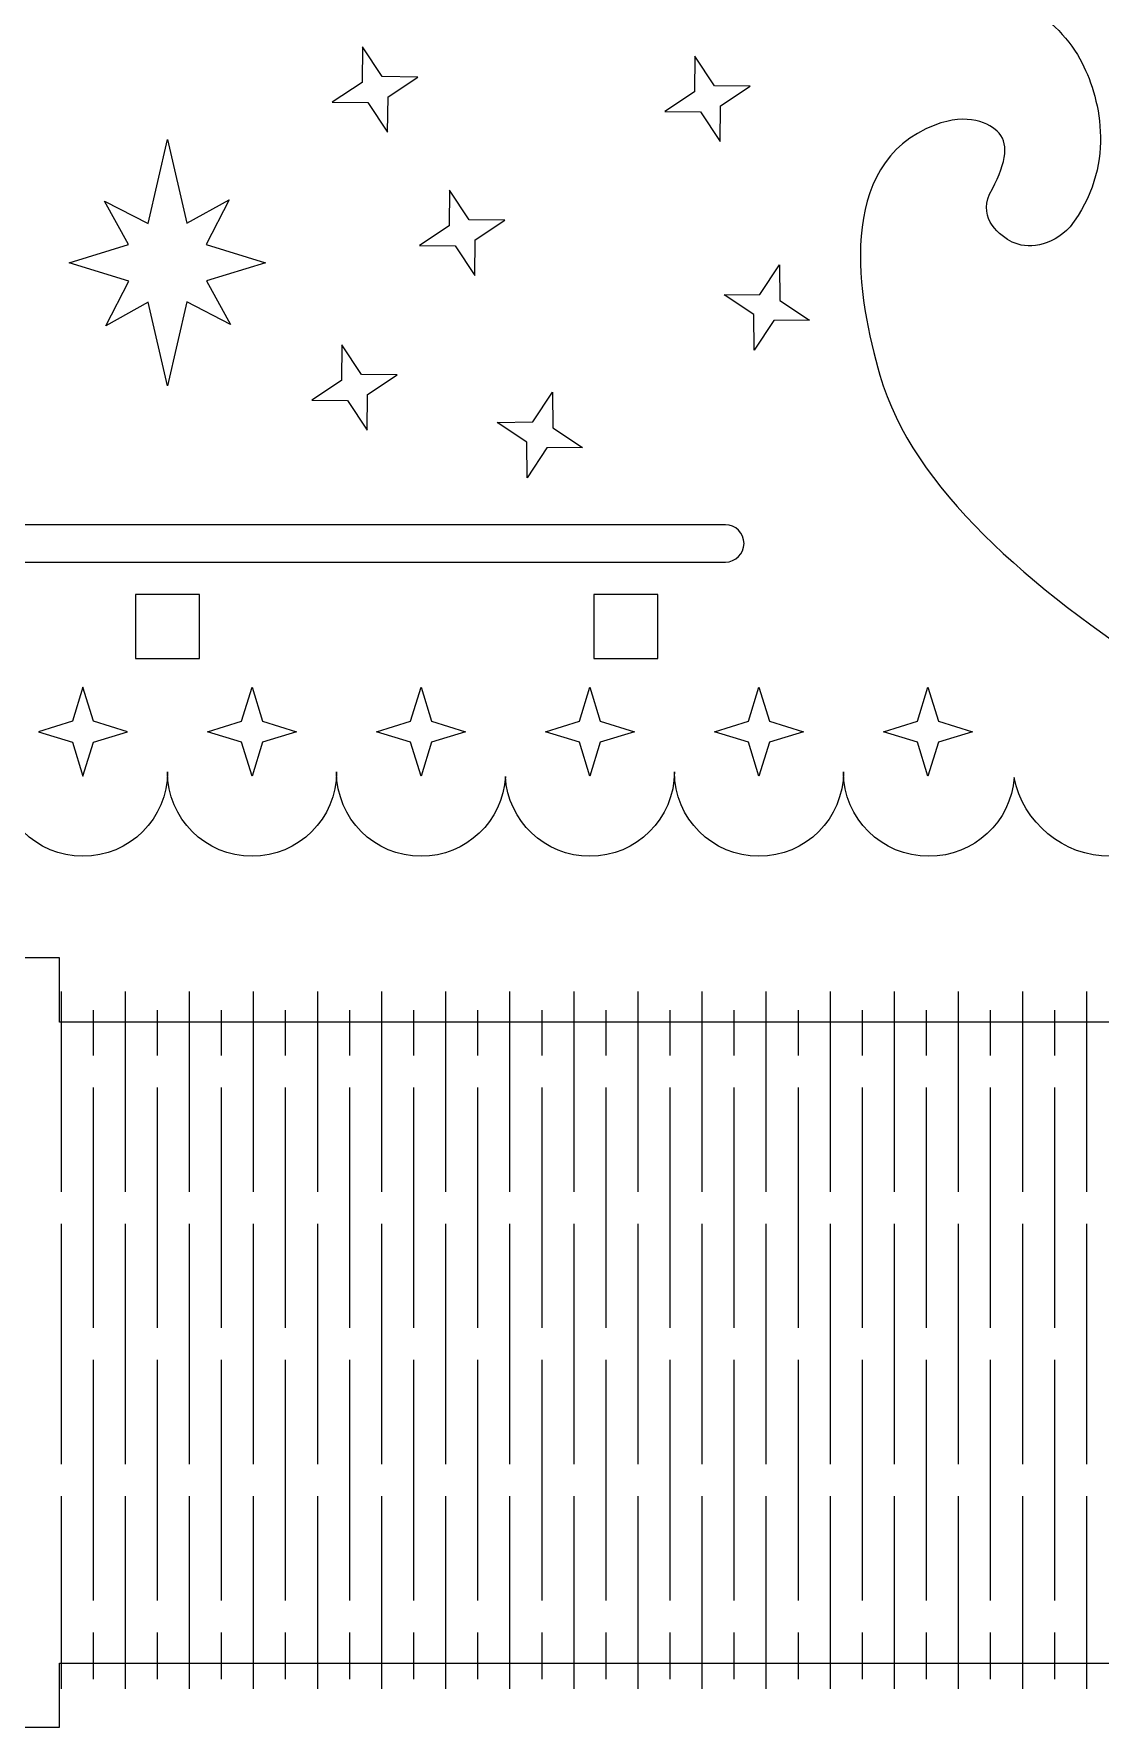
# Model space of a CAD drawing. Header units: centimetres. Extents: x -16.2 to 12.9, y -6.5 to 11.5.
# Drawn here: x -11.31 to -6.32, y -6.25 to 1.67 of the extents above; entities that cross this region are included whole.
import ezdxf

# ---------------------------------------------------------------- set-up
doc = ezdxf.new("R2010")
doc.units = ezdxf.units.CM
doc.header["$MEASUREMENT"] = 0
doc.layers.add('layer 1', color=7, linetype='Continuous')

msp = doc.modelspace()

# ---------------------------------------------------------------- linework, layer by layer
at = {"layer": 'layer 1', "color": 250, "lineweight": 9}
for points, knots in [([(-6.80655, 2.66011), (-6.80655, 2.66011), (-6.58098, 2.46234), (-6.58098, 2.46234), (-6.58098, 2.46234), (-5.81998, 3.33035), (-5.32969, 4.44165), (-5.24197, 5.66437), (-5.24197, 5.66437), (-5.24197, 5.66437), (-5.54121, 5.68584), (-5.54121, 5.68584), (-5.54121, 5.68584), (-5.53232, 5.80968), (-5.52779, 5.93474), (-5.52779, 6.06084), (-5.52779, 6.06084), (-5.52779, 6.18695), (-5.53232, 6.312), (-5.54121, 6.43584), (-5.54121, 6.43584), (-5.54121, 6.43584), (-5.24197, 6.45731), (-5.24197, 6.45731), (-5.24197, 6.45731), (-5.43568, 9.15732), (-7.59231, 11.31396), (-10.29233, 11.50768), (-10.29233, 11.50768), (-10.29233, 11.50768), (-10.3138, 11.20844), (-10.3138, 11.20844), (-10.3138, 11.20844), (-10.43764, 11.21733), (-10.5627, 11.22186), (-10.6888, 11.22186), (-10.6888, 11.22186), (-10.81491, 11.22186), (-10.93996, 11.21733), (-11.0638, 11.20844), (-11.0638, 11.20844), (-11.0638, 11.20844), (-11.08527, 11.50768), (-11.08527, 11.50768), (-11.08527, 11.50768), (-13.78528, 11.31397), (-15.94192, 9.15732), (-16.13563, 6.45731), (-16.13563, 6.45731), (-16.13563, 6.45731), (-15.8364, 6.43584), (-15.8364, 6.43584), (-15.8364, 6.43584), (-15.84528, 6.312), (-15.84981, 6.18695), (-15.84981, 6.06084), (-15.84981, 6.06084), (-15.84981, 5.93474), (-15.84528, 5.80968), (-15.8364, 5.68584), (-15.8364, 5.68584), (-15.8364, 5.68584), (-16.13563, 5.66437), (-16.13563, 5.66437), (-16.13563, 5.66437), (-16.0479, 4.44165), (-15.55762, 3.33036), (-14.79663, 2.46234), (-14.79663, 2.46234), (-14.79663, 2.46234), (-14.57105, 2.66012), (-14.57105, 2.66012), (-14.57105, 2.66012), (-14.40603, 2.47189), (-14.22754, 2.29576), (-14.03709, 2.13324), (-14.03709, 2.13324), (-14.03709, 2.13324), (-14.23182, 1.90503), (-14.23182, 1.90503), (-14.23182, 1.90503), (-14.60591, 1.91338), (-14.85922, 1.75438), (-14.9703, 1.53432), (-14.9703, 1.53432), (-15.06012, 1.35641), (-15.12786, 1.0479), (-14.91429, 0.76809), (-14.91429, 0.76809), (-14.82438, 0.67173), (-14.70969, 0.66368), (-14.64339, 0.69656), (-14.64339, 0.69656), (-14.58801, 0.72401), (-14.48367, 0.8052), (-14.53728, 0.9209), (-14.53728, 0.9209), (-14.61095, 1.05274), (-14.63088, 1.15094), (-14.58191, 1.20596), (-14.58191, 1.20596), (-14.53874, 1.25447), (-14.43405, 1.30317), (-14.2813, 1.24435), (-14.2813, 1.24435), (-13.80747, 1.06392), (-13.92001, 0.42815), (-14.02354, 0.07365), (-14.02354, 0.07365), (-14.17966, -0.46087), (-14.72151, -0.91604), (-15.35669, -1.33537), (-15.35669, -1.33537), (-15.46818, -1.3948), (-15.56322, -1.54526), (-15.56322, -1.71791), (-15.56322, -1.71791), (-15.56322, -1.97217), (-15.3571, -2.17828), (-15.10284, -2.17828), (-15.10284, -2.17828), (-14.88016, -2.17828), (-14.6944, -2.02018), (-14.6517, -1.81011), (-14.6517, -1.81011), (-14.63744, -2.0158), (-14.46432, -2.17828), (-14.25286, -2.17828), (-14.25286, -2.17828), (-14.03207, -2.17828), (-13.85307, -2.00113), (-13.85307, -1.78259), (-13.85307, -1.78259), (-13.85307, -2.00113), (-13.67592, -2.17828), (-13.45738, -2.17828), (-13.45738, -2.17828), (-13.23885, -2.17828), (-13.06169, -2.00113), (-13.06169, -1.78259), (-13.06169, -1.78259), (-13.06169, -2.00113), (-12.88454, -2.17828), (-12.666, -2.17828), (-12.666, -2.17828), (-12.45501, -2.17828), (-12.28257, -2.01313), (-12.27093, -1.80505), (-12.27093, -1.80505), (-12.2593, -2.01313), (-12.08687, -2.17828), (-11.87587, -2.17828), (-11.87587, -2.17828), (-11.65734, -2.17828), (-11.48018, -2.00113), (-11.48018, -1.78259), (-11.48018, -1.78259), (-11.48018, -2.00113), (-11.30302, -2.17828), (-11.08449, -2.17828), (-11.08449, -2.17828), (-10.86596, -2.17828), (-10.6888, -2.00113), (-10.6888, -1.78259), (-10.6888, -1.78259), (-10.6888, -2.00113), (-10.51164, -2.17828), (-10.29311, -2.17828), (-10.29311, -2.17828), (-10.07458, -2.17828), (-9.89742, -2.00113), (-9.89742, -1.78259), (-9.89742, -1.78259), (-9.89742, -2.00113), (-9.72027, -2.17828), (-9.50173, -2.17828), (-9.50173, -2.17828), (-9.29073, -2.17828), (-9.1183, -2.01313), (-9.10667, -1.80505), (-9.10667, -1.80505), (-9.09504, -2.01313), (-8.9226, -2.17828), (-8.7116, -2.17828), (-8.7116, -2.17828), (-8.49306, -2.17828), (-8.31591, -2.00113), (-8.31591, -1.78259), (-8.31591, -1.78259), (-8.31591, -2.00113), (-8.13876, -2.17828), (-7.92022, -2.17828), (-7.92022, -2.17828), (-7.70169, -2.17828), (-7.52453, -2.00113), (-7.52453, -1.78259), (-7.52453, -1.78259), (-7.52453, -2.00113), (-7.34553, -2.17828), (-7.12474, -2.17828), (-7.12474, -2.17828), (-6.91329, -2.17828), (-6.74016, -2.0158), (-6.7259, -1.81011), (-6.7259, -1.81011), (-6.6832, -2.02018), (-6.49744, -2.17828), (-6.27476, -2.17828), (-6.27476, -2.17828), (-6.0205, -2.17828), (-5.81439, -1.97217), (-5.81439, -1.71791), (-5.81439, -1.71791), (-5.81439, -1.54526), (-5.90943, -1.3948), (-6.02091, -1.33537), (-6.02091, -1.33537), (-6.65609, -0.91604), (-7.19794, -0.46087), (-7.35406, 0.07365), (-7.35406, 0.07365), (-7.45759, 0.42815), (-7.57013, 1.06392), (-7.0963, 1.24435), (-7.0963, 1.24435), (-6.94355, 1.30317), (-6.83886, 1.25447), (-6.79569, 1.20596), (-6.79569, 1.20596), (-6.74673, 1.15094), (-6.76665, 1.05274), (-6.84032, 0.9209), (-6.84032, 0.9209), (-6.89393, 0.8052), (-6.7896, 0.72401), (-6.73422, 0.69656), (-6.73422, 0.69656), (-6.66791, 0.66368), (-6.55323, 0.67173), (-6.46331, 0.76809), (-6.46331, 0.76809), (-6.24974, 1.0479), (-6.31749, 1.35641), (-6.4073, 1.53432), (-6.4073, 1.53432), (-6.51838, 1.75438), (-6.77169, 1.91338), (-7.14578, 1.90503), (-7.14578, 1.90503), (-7.14578, 1.90503), (-7.34052, 2.13324), (-7.34052, 2.13324), (-7.34052, 2.13324), (-7.15007, 2.29575), (-6.97158, 2.47189), (-6.80655, 2.66011)], [0, 0, 0, 0, 0.0153846, 0.0153846, 0.0153846, 0.0153846, 0.0307692, 0.0307692, 0.0307692, 0.0307692, 0.0461538, 0.0461538, 0.0461538, 0.0461538, 0.0615385, 0.0615385, 0.0615385, 0.0615385, 0.0769231, 0.0769231, 0.0769231, 0.0769231, 0.0923077, 0.0923077, 0.0923077, 0.0923077, 0.1076923, 0.1076923, 0.1076923, 0.1076923, 0.1230769, 0.1230769, 0.1230769, 0.1230769, 0.1384615, 0.1384615, 0.1384615, 0.1384615, 0.1538462, 0.1538462, 0.1538462, 0.1538462, 0.1692308, 0.1692308, 0.1692308, 0.1692308, 0.1846154, 0.1846154, 0.1846154, 0.1846154, 0.2, 0.2, 0.2, 0.2, 0.2153846, 0.2153846, 0.2153846, 0.2153846, 0.2307692, 0.2307692, 0.2307692, 0.2307692, 0.2461538, 0.2461538, 0.2461538, 0.2461538, 0.2615385, 0.2615385, 0.2615385, 0.2615385, 0.2769231, 0.2769231, 0.2769231, 0.2769231, 0.2923077, 0.2923077, 0.2923077, 0.2923077, 0.3076923, 0.3076923, 0.3076923, 0.3076923, 0.3230769, 0.3230769, 0.3230769, 0.3230769, 0.3384615, 0.3384615, 0.3384615, 0.3384615, 0.3538462, 0.3538462, 0.3538462, 0.3538462, 0.3692308, 0.3692308, 0.3692308, 0.3692308, 0.3846154, 0.3846154, 0.3846154, 0.3846154, 0.4, 0.4, 0.4, 0.4, 0.4153846, 0.4153846, 0.4153846, 0.4153846, 0.4307692, 0.4307692, 0.4307692, 0.4307692, 0.4461538, 0.4461538, 0.4461538, 0.4461538, 0.4615385, 0.4615385, 0.4615385, 0.4615385, 0.4769231, 0.4769231, 0.4769231, 0.4769231, 0.4923077, 0.4923077, 0.4923077, 0.4923077, 0.5076923, 0.5076923, 0.5076923, 0.5076923, 0.5230769, 0.5230769, 0.5230769, 0.5230769, 0.5384615, 0.5384615, 0.5384615, 0.5384615, 0.5538462, 0.5538462, 0.5538462, 0.5538462, 0.5692308, 0.5692308, 0.5692308, 0.5692308, 0.5846154, 0.5846154, 0.5846154, 0.5846154, 0.6, 0.6, 0.6, 0.6, 0.6153846, 0.6153846, 0.6153846, 0.6153846, 0.6307692, 0.6307692, 0.6307692, 0.6307692, 0.6461538, 0.6461538, 0.6461538, 0.6461538, 0.6615385, 0.6615385, 0.6615385, 0.6615385, 0.6769231, 0.6769231, 0.6769231, 0.6769231, 0.6923077, 0.6923077, 0.6923077, 0.6923077, 0.7076923, 0.7076923, 0.7076923, 0.7076923, 0.7230769, 0.7230769, 0.7230769, 0.7230769, 0.7384615, 0.7384615, 0.7384615, 0.7384615, 0.7538462, 0.7538462, 0.7538462, 0.7538462, 0.7692308, 0.7692308, 0.7692308, 0.7692308, 0.7846154, 0.7846154, 0.7846154, 0.7846154, 0.8, 0.8, 0.8, 0.8, 0.8153846, 0.8153846, 0.8153846, 0.8153846, 0.8307692, 0.8307692, 0.8307692, 0.8307692, 0.8461538, 0.8461538, 0.8461538, 0.8461538, 0.8615385, 0.8615385, 0.8615385, 0.8615385, 0.8769231, 0.8769231, 0.8769231, 0.8769231, 0.8923077, 0.8923077, 0.8923077, 0.8923077, 0.9076923, 0.9076923, 0.9076923, 0.9076923, 0.9230769, 0.9230769, 0.9230769, 0.9230769, 0.9384615, 0.9384615, 0.9384615, 0.9384615, 0.9538462, 0.9538462, 0.9538462, 0.9538462, 0.9692308, 0.9692308, 0.9692308, 0.9692308, 1, 1, 1, 1]), ([(-9.77626, 1.61013), (-9.77626, 1.61013), (-9.6842, 1.4711), (-9.6842, 1.4711), (-9.6842, 1.4711), (-9.6842, 1.4711), (-9.51747, 1.46924), (-9.51747, 1.46924), (-9.51747, 1.46924), (-9.51747, 1.46924), (-9.65649, 1.37717), (-9.65649, 1.37717), (-9.65649, 1.37717), (-9.65649, 1.37717), (-9.65836, 1.21044), (-9.65836, 1.21044), (-9.65836, 1.21044), (-9.65836, 1.21044), (-9.75042, 1.34947), (-9.75042, 1.34947), (-9.75042, 1.34947), (-9.75042, 1.34947), (-9.91716, 1.35134), (-9.91716, 1.35134), (-9.91716, 1.35134), (-9.91716, 1.35134), (-9.77813, 1.4434), (-9.77813, 1.4434), (-9.77813, 1.4434), (-9.77813, 1.4434), (-9.77626, 1.61013), (-9.77626, 1.61013)], [0, 0, 0, 0, 0.1111111, 0.1111111, 0.1111111, 0.1111111, 0.2222222, 0.2222222, 0.2222222, 0.2222222, 0.3333333, 0.3333333, 0.3333333, 0.3333333, 0.4444444, 0.4444444, 0.4444444, 0.4444444, 0.5555556, 0.5555556, 0.5555556, 0.5555556, 0.6666667, 0.6666667, 0.6666667, 0.6666667, 0.7777778, 0.7777778, 0.7777778, 0.7777778, 1, 1, 1, 1]), ([(-8.21976, 1.56651), (-8.21976, 1.56651), (-8.1277, 1.42748), (-8.1277, 1.42748), (-8.1277, 1.42748), (-8.1277, 1.42748), (-7.96097, 1.42562), (-7.96097, 1.42562), (-7.96097, 1.42562), (-7.96097, 1.42562), (-8.1, 1.33355), (-8.1, 1.33355), (-8.1, 1.33355), (-8.1, 1.33355), (-8.10186, 1.16682), (-8.10186, 1.16682), (-8.10186, 1.16682), (-8.10186, 1.16682), (-8.19393, 1.30585), (-8.19393, 1.30585), (-8.19393, 1.30585), (-8.19393, 1.30585), (-8.36066, 1.30772), (-8.36066, 1.30772), (-8.36066, 1.30772), (-8.36066, 1.30772), (-8.22163, 1.39978), (-8.22163, 1.39978), (-8.22163, 1.39978), (-8.22163, 1.39978), (-8.21976, 1.56651), (-8.21976, 1.56651)], [0, 0, 0, 0, 0.1111111, 0.1111111, 0.1111111, 0.1111111, 0.2222222, 0.2222222, 0.2222222, 0.2222222, 0.3333333, 0.3333333, 0.3333333, 0.3333333, 0.4444444, 0.4444444, 0.4444444, 0.4444444, 0.5555556, 0.5555556, 0.5555556, 0.5555556, 0.6666667, 0.6666667, 0.6666667, 0.6666667, 0.7777778, 0.7777778, 0.7777778, 0.7777778, 1, 1, 1, 1]), ([(-10.86956, 0.51419), (-10.86956, 0.51419), (-10.9777, 0.30522), (-10.9777, 0.30522), (-10.9777, 0.30522), (-10.9777, 0.30522), (-10.77906, 0.41486), (-10.77906, 0.41486), (-10.77906, 0.41486), (-10.77906, 0.41486), (-10.6888, 0.02323), (-10.6888, 0.02323), (-10.6888, 0.02323), (-10.6888, 0.02323), (-10.59816, 0.4165), (-10.59816, 0.4165), (-10.59816, 0.4165), (-10.59816, 0.4165), (-10.39418, 0.31094), (-10.39418, 0.31094), (-10.39418, 0.31094), (-10.39418, 0.31094), (-10.50651, 0.51466), (-10.50651, 0.51466), (-10.50651, 0.51466), (-10.50651, 0.51466), (-10.22927, 0.59984), (-10.22927, 0.59984), (-10.22927, 0.59984), (-10.22927, 0.59984), (-10.50804, 0.68549), (-10.50804, 0.68549), (-10.50804, 0.68549), (-10.50804, 0.68549), (-10.39989, 0.89446), (-10.39989, 0.89446), (-10.39989, 0.89446), (-10.39989, 0.89446), (-10.59855, 0.78482), (-10.59855, 0.78482), (-10.59855, 0.78482), (-10.59855, 0.78482), (-10.6888, 1.17644), (-10.6888, 1.17644), (-10.6888, 1.17644), (-10.6888, 1.17644), (-10.77944, 0.78318), (-10.77944, 0.78318), (-10.77944, 0.78318), (-10.77944, 0.78318), (-10.98342, 0.88874), (-10.98342, 0.88874), (-10.98342, 0.88874), (-10.98342, 0.88874), (-10.8711, 0.68501), (-10.8711, 0.68501), (-10.8711, 0.68501), (-10.8711, 0.68501), (-11.14833, 0.59984), (-11.14833, 0.59984), (-11.14833, 0.59984), (-11.14833, 0.59984), (-10.86956, 0.51419), (-10.86956, 0.51419)], [0, 0, 0, 0, 0.0588235, 0.0588235, 0.0588235, 0.0588235, 0.1176471, 0.1176471, 0.1176471, 0.1176471, 0.1764706, 0.1764706, 0.1764706, 0.1764706, 0.2352941, 0.2352941, 0.2352941, 0.2352941, 0.2941176, 0.2941176, 0.2941176, 0.2941176, 0.3529412, 0.3529412, 0.3529412, 0.3529412, 0.4117647, 0.4117647, 0.4117647, 0.4117647, 0.4705882, 0.4705882, 0.4705882, 0.4705882, 0.5294118, 0.5294118, 0.5294118, 0.5294118, 0.5882353, 0.5882353, 0.5882353, 0.5882353, 0.6470588, 0.6470588, 0.6470588, 0.6470588, 0.7058824, 0.7058824, 0.7058824, 0.7058824, 0.7647059, 0.7647059, 0.7647059, 0.7647059, 0.8235294, 0.8235294, 0.8235294, 0.8235294, 0.8823529, 0.8823529, 0.8823529, 0.8823529, 1, 1, 1, 1]), ([(-9.36841, 0.93954), (-9.36841, 0.93954), (-9.27635, 0.80051), (-9.27635, 0.80051), (-9.27635, 0.80051), (-9.27635, 0.80051), (-9.10962, 0.79865), (-9.10962, 0.79865), (-9.10962, 0.79865), (-9.10962, 0.79865), (-9.24864, 0.70658), (-9.24864, 0.70658), (-9.24864, 0.70658), (-9.24864, 0.70658), (-9.25051, 0.53985), (-9.25051, 0.53985), (-9.25051, 0.53985), (-9.25051, 0.53985), (-9.34257, 0.67888), (-9.34257, 0.67888), (-9.34257, 0.67888), (-9.34257, 0.67888), (-9.50931, 0.68075), (-9.50931, 0.68075), (-9.50931, 0.68075), (-9.50931, 0.68075), (-9.37028, 0.77281), (-9.37028, 0.77281), (-9.37028, 0.77281), (-9.37028, 0.77281), (-9.36841, 0.93954), (-9.36841, 0.93954)], [0, 0, 0, 0, 0.1111111, 0.1111111, 0.1111111, 0.1111111, 0.2222222, 0.2222222, 0.2222222, 0.2222222, 0.3333333, 0.3333333, 0.3333333, 0.3333333, 0.4444444, 0.4444444, 0.4444444, 0.4444444, 0.5555556, 0.5555556, 0.5555556, 0.5555556, 0.6666667, 0.6666667, 0.6666667, 0.6666667, 0.7777778, 0.7777778, 0.7777778, 0.7777778, 1, 1, 1, 1]), ([(-7.82415, 0.58985), (-7.82415, 0.58985), (-7.91622, 0.45083), (-7.91622, 0.45083), (-7.91622, 0.45083), (-7.91622, 0.45083), (-8.08295, 0.44896), (-8.08295, 0.44896), (-8.08295, 0.44896), (-8.08295, 0.44896), (-7.94392, 0.3569), (-7.94392, 0.3569), (-7.94392, 0.3569), (-7.94392, 0.3569), (-7.94205, 0.19016), (-7.94205, 0.19016), (-7.94205, 0.19016), (-7.94205, 0.19016), (-7.84999, 0.32919), (-7.84999, 0.32919), (-7.84999, 0.32919), (-7.84999, 0.32919), (-7.68326, 0.33106), (-7.68326, 0.33106), (-7.68326, 0.33106), (-7.68326, 0.33106), (-7.82229, 0.42312), (-7.82229, 0.42312), (-7.82229, 0.42312), (-7.82229, 0.42312), (-7.82415, 0.58985), (-7.82415, 0.58985)], [0, 0, 0, 0, 0.1111111, 0.1111111, 0.1111111, 0.1111111, 0.2222222, 0.2222222, 0.2222222, 0.2222222, 0.3333333, 0.3333333, 0.3333333, 0.3333333, 0.4444444, 0.4444444, 0.4444444, 0.4444444, 0.5555556, 0.5555556, 0.5555556, 0.5555556, 0.6666667, 0.6666667, 0.6666667, 0.6666667, 0.7777778, 0.7777778, 0.7777778, 0.7777778, 1, 1, 1, 1]), ([(-9.87228, 0.21621), (-9.87228, 0.21621), (-9.78022, 0.07718), (-9.78022, 0.07718), (-9.78022, 0.07718), (-9.78022, 0.07718), (-9.61349, 0.07532), (-9.61349, 0.07532), (-9.61349, 0.07532), (-9.61349, 0.07532), (-9.75252, -0.01675), (-9.75252, -0.01675), (-9.75252, -0.01675), (-9.75252, -0.01675), (-9.75438, -0.18348), (-9.75438, -0.18348), (-9.75438, -0.18348), (-9.75438, -0.18348), (-9.84645, -0.04445), (-9.84645, -0.04445), (-9.84645, -0.04445), (-9.84645, -0.04445), (-10.01318, -0.04258), (-10.01318, -0.04258), (-10.01318, -0.04258), (-10.01318, -0.04258), (-9.87415, 0.04948), (-9.87415, 0.04948), (-9.87415, 0.04948), (-9.87415, 0.04948), (-9.87228, 0.21621), (-9.87228, 0.21621)], [0, 0, 0, 0, 0.1111111, 0.1111111, 0.1111111, 0.1111111, 0.2222222, 0.2222222, 0.2222222, 0.2222222, 0.3333333, 0.3333333, 0.3333333, 0.3333333, 0.4444444, 0.4444444, 0.4444444, 0.4444444, 0.5555556, 0.5555556, 0.5555556, 0.5555556, 0.6666667, 0.6666667, 0.6666667, 0.6666667, 0.7777778, 0.7777778, 0.7777778, 0.7777778, 1, 1, 1, 1]), ([(-8.88666, -0.00643), (-8.88666, -0.00643), (-8.97872, -0.14546), (-8.97872, -0.14546), (-8.97872, -0.14546), (-8.97872, -0.14546), (-9.14545, -0.14733), (-9.14545, -0.14733), (-9.14545, -0.14733), (-9.14545, -0.14733), (-9.00642, -0.23939), (-9.00642, -0.23939), (-9.00642, -0.23939), (-9.00642, -0.23939), (-9.00456, -0.40612), (-9.00456, -0.40612), (-9.00456, -0.40612), (-9.00456, -0.40612), (-8.91249, -0.2671), (-8.91249, -0.2671), (-8.91249, -0.2671), (-8.91249, -0.2671), (-8.74576, -0.26523), (-8.74576, -0.26523), (-8.74576, -0.26523), (-8.74576, -0.26523), (-8.88479, -0.17317), (-8.88479, -0.17317), (-8.88479, -0.17317), (-8.88479, -0.17317), (-8.88666, -0.00643), (-8.88666, -0.00643)], [0, 0, 0, 0, 0.1111111, 0.1111111, 0.1111111, 0.1111111, 0.2222222, 0.2222222, 0.2222222, 0.2222222, 0.3333333, 0.3333333, 0.3333333, 0.3333333, 0.4444444, 0.4444444, 0.4444444, 0.4444444, 0.5555556, 0.5555556, 0.5555556, 0.5555556, 0.6666667, 0.6666667, 0.6666667, 0.6666667, 0.7777778, 0.7777778, 0.7777778, 0.7777778, 1, 1, 1, 1]), ([(-13.30026, -0.62659), (-13.30026, -0.62659), (-8.07734, -0.62659), (-8.07734, -0.62659), (-8.07734, -0.62659), (-8.02932, -0.62659), (-7.99003, -0.66587), (-7.99003, -0.71389), (-7.99003, -0.71389), (-7.99003, -0.76192), (-8.02932, -0.80121), (-8.07734, -0.80121), (-8.07734, -0.80121), (-8.07734, -0.80121), (-13.30026, -0.80121), (-13.30026, -0.80121), (-13.30026, -0.80121), (-13.34829, -0.80121), (-13.38757, -0.76192), (-13.38757, -0.71389), (-13.38757, -0.71389), (-13.38757, -0.66587), (-13.34829, -0.62659), (-13.30026, -0.62659)], [0, 0, 0, 0, 0.1428571, 0.1428571, 0.1428571, 0.1428571, 0.2857143, 0.2857143, 0.2857143, 0.2857143, 0.4285714, 0.4285714, 0.4285714, 0.4285714, 0.5714286, 0.5714286, 0.5714286, 0.5714286, 0.7142857, 0.7142857, 0.7142857, 0.7142857, 1, 1, 1, 1]), ([(-10.8388, -0.95274), (-10.8388, -0.95274), (-10.5388, -0.95274), (-10.5388, -0.95274), (-10.5388, -0.95274), (-10.5388, -0.95274), (-10.5388, -1.25274), (-10.5388, -1.25274), (-10.5388, -1.25274), (-10.5388, -1.25274), (-10.8388, -1.25274), (-10.8388, -1.25274), (-10.8388, -1.25274), (-10.8388, -1.25274), (-10.8388, -0.95274), (-10.8388, -0.95274)], [0, 0, 0, 0, 0.2, 0.2, 0.2, 0.2, 0.4, 0.4, 0.4, 0.4, 0.6, 0.6, 0.6, 0.6, 1, 1, 1, 1]), ([(-8.69325, -0.95274), (-8.69325, -0.95274), (-8.39325, -0.95274), (-8.39325, -0.95274), (-8.39325, -0.95274), (-8.39325, -0.95274), (-8.39325, -1.25274), (-8.39325, -1.25274), (-8.39325, -1.25274), (-8.39325, -1.25274), (-8.69325, -1.25274), (-8.69325, -1.25274), (-8.69325, -1.25274), (-8.69325, -1.25274), (-8.69325, -0.95274), (-8.69325, -0.95274)], [0, 0, 0, 0, 0.2, 0.2, 0.2, 0.2, 0.4, 0.4, 0.4, 0.4, 0.6, 0.6, 0.6, 0.6, 1, 1, 1, 1]), ([(-11.08449, -1.38691), (-11.08449, -1.38691), (-11.03552, -1.5463), (-11.03552, -1.5463), (-11.03552, -1.5463), (-11.03552, -1.5463), (-10.87613, -1.59526), (-10.87613, -1.59526), (-10.87613, -1.59526), (-10.87613, -1.59526), (-11.03552, -1.64423), (-11.03552, -1.64423), (-11.03552, -1.64423), (-11.03552, -1.64423), (-11.08449, -1.80362), (-11.08449, -1.80362), (-11.08449, -1.80362), (-11.08449, -1.80362), (-11.13345, -1.64423), (-11.13345, -1.64423), (-11.13345, -1.64423), (-11.13345, -1.64423), (-11.29284, -1.59526), (-11.29284, -1.59526), (-11.29284, -1.59526), (-11.29284, -1.59526), (-11.13345, -1.5463), (-11.13345, -1.5463), (-11.13345, -1.5463), (-11.13345, -1.5463), (-11.08449, -1.38691), (-11.08449, -1.38691)], [0, 0, 0, 0, 0.1111111, 0.1111111, 0.1111111, 0.1111111, 0.2222222, 0.2222222, 0.2222222, 0.2222222, 0.3333333, 0.3333333, 0.3333333, 0.3333333, 0.4444444, 0.4444444, 0.4444444, 0.4444444, 0.5555556, 0.5555556, 0.5555556, 0.5555556, 0.6666667, 0.6666667, 0.6666667, 0.6666667, 0.7777778, 0.7777778, 0.7777778, 0.7777778, 1, 1, 1, 1]), ([(-10.29312, -1.38691), (-10.29312, -1.38691), (-10.34208, -1.5463), (-10.34208, -1.5463), (-10.34208, -1.5463), (-10.34208, -1.5463), (-10.50147, -1.59526), (-10.50147, -1.59526), (-10.50147, -1.59526), (-10.50147, -1.59526), (-10.34208, -1.64423), (-10.34208, -1.64423), (-10.34208, -1.64423), (-10.34208, -1.64423), (-10.29312, -1.80362), (-10.29312, -1.80362), (-10.29312, -1.80362), (-10.29312, -1.80362), (-10.24415, -1.64423), (-10.24415, -1.64423), (-10.24415, -1.64423), (-10.24415, -1.64423), (-10.08476, -1.59526), (-10.08476, -1.59526), (-10.08476, -1.59526), (-10.08476, -1.59526), (-10.24415, -1.5463), (-10.24415, -1.5463), (-10.24415, -1.5463), (-10.24415, -1.5463), (-10.29312, -1.38691), (-10.29312, -1.38691)], [0, 0, 0, 0, 0.1111111, 0.1111111, 0.1111111, 0.1111111, 0.2222222, 0.2222222, 0.2222222, 0.2222222, 0.3333333, 0.3333333, 0.3333333, 0.3333333, 0.4444444, 0.4444444, 0.4444444, 0.4444444, 0.5555556, 0.5555556, 0.5555556, 0.5555556, 0.6666667, 0.6666667, 0.6666667, 0.6666667, 0.7777778, 0.7777778, 0.7777778, 0.7777778, 1, 1, 1, 1]), ([(-9.50173, -1.38691), (-9.50173, -1.38691), (-9.5507, -1.5463), (-9.5507, -1.5463), (-9.5507, -1.5463), (-9.5507, -1.5463), (-9.71009, -1.59526), (-9.71009, -1.59526), (-9.71009, -1.59526), (-9.71009, -1.59526), (-9.5507, -1.64423), (-9.5507, -1.64423), (-9.5507, -1.64423), (-9.5507, -1.64423), (-9.50173, -1.80362), (-9.50173, -1.80362), (-9.50173, -1.80362), (-9.50173, -1.80362), (-9.45276, -1.64423), (-9.45276, -1.64423), (-9.45276, -1.64423), (-9.45276, -1.64423), (-9.29337, -1.59526), (-9.29337, -1.59526), (-9.29337, -1.59526), (-9.29337, -1.59526), (-9.45276, -1.5463), (-9.45276, -1.5463), (-9.45276, -1.5463), (-9.45276, -1.5463), (-9.50173, -1.38691), (-9.50173, -1.38691)], [0, 0, 0, 0, 0.1111111, 0.1111111, 0.1111111, 0.1111111, 0.2222222, 0.2222222, 0.2222222, 0.2222222, 0.3333333, 0.3333333, 0.3333333, 0.3333333, 0.4444444, 0.4444444, 0.4444444, 0.4444444, 0.5555556, 0.5555556, 0.5555556, 0.5555556, 0.6666667, 0.6666667, 0.6666667, 0.6666667, 0.7777778, 0.7777778, 0.7777778, 0.7777778, 1, 1, 1, 1]), ([(-8.7116, -1.38691), (-8.7116, -1.38691), (-8.76057, -1.5463), (-8.76057, -1.5463), (-8.76057, -1.5463), (-8.76057, -1.5463), (-8.91996, -1.59526), (-8.91996, -1.59526), (-8.91996, -1.59526), (-8.91996, -1.59526), (-8.76057, -1.64423), (-8.76057, -1.64423), (-8.76057, -1.64423), (-8.76057, -1.64423), (-8.7116, -1.80362), (-8.7116, -1.80362), (-8.7116, -1.80362), (-8.7116, -1.80362), (-8.66263, -1.64423), (-8.66263, -1.64423), (-8.66263, -1.64423), (-8.66263, -1.64423), (-8.50324, -1.59526), (-8.50324, -1.59526), (-8.50324, -1.59526), (-8.50324, -1.59526), (-8.66263, -1.5463), (-8.66263, -1.5463), (-8.66263, -1.5463), (-8.66263, -1.5463), (-8.7116, -1.38691), (-8.7116, -1.38691)], [0, 0, 0, 0, 0.1111111, 0.1111111, 0.1111111, 0.1111111, 0.2222222, 0.2222222, 0.2222222, 0.2222222, 0.3333333, 0.3333333, 0.3333333, 0.3333333, 0.4444444, 0.4444444, 0.4444444, 0.4444444, 0.5555556, 0.5555556, 0.5555556, 0.5555556, 0.6666667, 0.6666667, 0.6666667, 0.6666667, 0.7777778, 0.7777778, 0.7777778, 0.7777778, 1, 1, 1, 1]), ([(-7.92022, -1.38691), (-7.92022, -1.38691), (-7.96919, -1.5463), (-7.96919, -1.5463), (-7.96919, -1.5463), (-7.96919, -1.5463), (-8.12858, -1.59526), (-8.12858, -1.59526), (-8.12858, -1.59526), (-8.12858, -1.59526), (-7.96919, -1.64423), (-7.96919, -1.64423), (-7.96919, -1.64423), (-7.96919, -1.64423), (-7.92022, -1.80362), (-7.92022, -1.80362), (-7.92022, -1.80362), (-7.92022, -1.80362), (-7.87125, -1.64423), (-7.87125, -1.64423), (-7.87125, -1.64423), (-7.87125, -1.64423), (-7.71186, -1.59526), (-7.71186, -1.59526), (-7.71186, -1.59526), (-7.71186, -1.59526), (-7.87125, -1.5463), (-7.87125, -1.5463), (-7.87125, -1.5463), (-7.87125, -1.5463), (-7.92022, -1.38691), (-7.92022, -1.38691)], [0, 0, 0, 0, 0.1111111, 0.1111111, 0.1111111, 0.1111111, 0.2222222, 0.2222222, 0.2222222, 0.2222222, 0.3333333, 0.3333333, 0.3333333, 0.3333333, 0.4444444, 0.4444444, 0.4444444, 0.4444444, 0.5555556, 0.5555556, 0.5555556, 0.5555556, 0.6666667, 0.6666667, 0.6666667, 0.6666667, 0.7777778, 0.7777778, 0.7777778, 0.7777778, 1, 1, 1, 1]), ([(-7.12884, -1.38691), (-7.12884, -1.38691), (-7.17781, -1.5463), (-7.17781, -1.5463), (-7.17781, -1.5463), (-7.17781, -1.5463), (-7.3372, -1.59526), (-7.3372, -1.59526), (-7.3372, -1.59526), (-7.3372, -1.59526), (-7.17781, -1.64423), (-7.17781, -1.64423), (-7.17781, -1.64423), (-7.17781, -1.64423), (-7.12884, -1.80362), (-7.12884, -1.80362), (-7.12884, -1.80362), (-7.12884, -1.80362), (-7.07988, -1.64423), (-7.07988, -1.64423), (-7.07988, -1.64423), (-7.07988, -1.64423), (-6.92049, -1.59526), (-6.92049, -1.59526), (-6.92049, -1.59526), (-6.92049, -1.59526), (-7.07988, -1.5463), (-7.07988, -1.5463), (-7.07988, -1.5463), (-7.07988, -1.5463), (-7.12884, -1.38691), (-7.12884, -1.38691)], [0, 0, 0, 0, 0.1111111, 0.1111111, 0.1111111, 0.1111111, 0.2222222, 0.2222222, 0.2222222, 0.2222222, 0.3333333, 0.3333333, 0.3333333, 0.3333333, 0.4444444, 0.4444444, 0.4444444, 0.4444444, 0.5555556, 0.5555556, 0.5555556, 0.5555556, 0.6666667, 0.6666667, 0.6666667, 0.6666667, 0.7777778, 0.7777778, 0.7777778, 0.7777778, 1, 1, 1, 1]), ([(-15.40093, -5.95406), (-15.40093, -5.95406), (-15.40093, -6.25406), (-15.40093, -6.25406), (-15.40093, -6.25406), (-15.40093, -6.25406), (-16.17343, -6.25406), (-16.17343, -6.25406), (-16.17343, -6.25406), (-16.17343, -6.25406), (-16.17343, -5.95406), (-16.17343, -5.95406), (-16.17343, -5.95406), (-16.17343, -5.95406), (-16.17343, -2.95406), (-16.17343, -2.95406), (-16.17343, -2.95406), (-16.17343, -2.95406), (-16.17343, -2.65406), (-16.17343, -2.65406), (-16.17343, -2.65406), (-16.17343, -2.65406), (-15.40093, -2.65406), (-15.40093, -2.65406), (-15.40093, -2.65406), (-15.40093, -2.65406), (-15.40093, -2.95406), (-15.40093, -2.95406), (-15.40093, -2.95406), (-15.40093, -2.95406), (-11.9657, -2.95406), (-11.9657, -2.95406), (-11.9657, -2.95406), (-11.9657, -2.95406), (-11.9657, -2.65406), (-11.9657, -2.65406), (-11.9657, -2.65406), (-11.9657, -2.65406), (-11.19358, -2.65406), (-11.19358, -2.65406), (-11.19358, -2.65406), (-11.19358, -2.65406), (-11.19358, -2.95406), (-11.19358, -2.95406), (-11.19358, -2.95406), (-11.19358, -2.95406), (-3.62169, -2.95406), (-3.62169, -2.95406), (-3.62169, -2.95406), (-3.62169, -2.95406), (-3.62169, -2.65406), (-3.62169, -2.65406), (-3.62169, -2.65406), (-3.62169, -2.65406), (-2.84957, -2.65406), (-2.84957, -2.65406), (-2.84957, -2.65406), (-2.84957, -2.65406), (-2.84957, -2.95406), (-2.84957, -2.95406), (-2.84957, -2.95406), (-2.84957, -2.95406), (4.72232, -2.95406), (4.72232, -2.95406), (4.72232, -2.95406), (4.72232, -2.95406), (4.72232, -2.65406), (4.72232, -2.65406), (4.72232, -2.65406), (4.72232, -2.65406), (5.49445, -2.65406), (5.49445, -2.65406), (5.49445, -2.65406), (5.49445, -2.65406), (5.49445, -2.95406), (5.49445, -2.95406), (5.49445, -2.95406), (5.49445, -2.95406), (8.92967, -2.95406), (8.92967, -2.95406), (8.92967, -2.95406), (8.92967, -2.95406), (8.92967, -2.65406), (8.92967, -2.65406), (8.92967, -2.65406), (8.92967, -2.65406), (9.70217, -2.65406), (9.70217, -2.65406), (9.70217, -2.65406), (9.70217, -2.65406), (9.70217, -2.95406), (9.70217, -2.95406), (9.70217, -2.95406), (9.70217, -2.95406), (9.70217, -5.95406), (9.70217, -5.95406), (9.70217, -5.95406), (9.70217, -5.95406), (9.70217, -6.25406), (9.70217, -6.25406), (9.70217, -6.25406), (9.70217, -6.25406), (8.92967, -6.25406), (8.92967, -6.25406), (8.92967, -6.25406), (8.92967, -6.25406), (8.92967, -5.95406), (8.92967, -5.95406), (8.92967, -5.95406), (8.92967, -5.95406), (5.49445, -5.95406), (5.49445, -5.95406), (5.49445, -5.95406), (5.49445, -5.95406), (5.49445, -6.25406), (5.49445, -6.25406), (5.49445, -6.25406), (5.49445, -6.25406), (4.72232, -6.25406), (4.72232, -6.25406), (4.72232, -6.25406), (4.72232, -6.25406), (4.72232, -5.95406), (4.72232, -5.95406), (4.72232, -5.95406), (4.72232, -5.95406), (-2.84957, -5.95406), (-2.84957, -5.95406), (-2.84957, -5.95406), (-2.84957, -5.95406), (-2.84957, -6.25406), (-2.84957, -6.25406), (-2.84957, -6.25406), (-2.84957, -6.25406), (-3.62169, -6.25406), (-3.62169, -6.25406), (-3.62169, -6.25406), (-3.62169, -6.25406), (-3.62169, -5.95406), (-3.62169, -5.95406), (-3.62169, -5.95406), (-3.62169, -5.95406), (-11.19358, -5.95406), (-11.19358, -5.95406), (-11.19358, -5.95406), (-11.19358, -5.95406), (-11.19358, -6.25406), (-11.19358, -6.25406), (-11.19358, -6.25406), (-11.19358, -6.25406), (-11.9657, -6.25406), (-11.9657, -6.25406), (-11.9657, -6.25406), (-11.9657, -6.25406), (-11.9657, -5.95406), (-11.9657, -5.95406), (-11.9657, -5.95406), (-11.9657, -5.95406), (-15.40093, -5.95406), (-15.40093, -5.95406)], [0, 0, 0, 0, 0.0243902, 0.0243902, 0.0243902, 0.0243902, 0.0487805, 0.0487805, 0.0487805, 0.0487805, 0.0731707, 0.0731707, 0.0731707, 0.0731707, 0.097561, 0.097561, 0.097561, 0.097561, 0.1219512, 0.1219512, 0.1219512, 0.1219512, 0.1463415, 0.1463415, 0.1463415, 0.1463415, 0.1707317, 0.1707317, 0.1707317, 0.1707317, 0.195122, 0.195122, 0.195122, 0.195122, 0.2195122, 0.2195122, 0.2195122, 0.2195122, 0.2439024, 0.2439024, 0.2439024, 0.2439024, 0.2682927, 0.2682927, 0.2682927, 0.2682927, 0.2926829, 0.2926829, 0.2926829, 0.2926829, 0.3170732, 0.3170732, 0.3170732, 0.3170732, 0.3414634, 0.3414634, 0.3414634, 0.3414634, 0.3658537, 0.3658537, 0.3658537, 0.3658537, 0.3902439, 0.3902439, 0.3902439, 0.3902439, 0.4146341, 0.4146341, 0.4146341, 0.4146341, 0.4390244, 0.4390244, 0.4390244, 0.4390244, 0.4634146, 0.4634146, 0.4634146, 0.4634146, 0.4878049, 0.4878049, 0.4878049, 0.4878049, 0.5121951, 0.5121951, 0.5121951, 0.5121951, 0.5365854, 0.5365854, 0.5365854, 0.5365854, 0.5609756, 0.5609756, 0.5609756, 0.5609756, 0.5853659, 0.5853659, 0.5853659, 0.5853659, 0.6097561, 0.6097561, 0.6097561, 0.6097561, 0.6341463, 0.6341463, 0.6341463, 0.6341463, 0.6585366, 0.6585366, 0.6585366, 0.6585366, 0.6829268, 0.6829268, 0.6829268, 0.6829268, 0.7073171, 0.7073171, 0.7073171, 0.7073171, 0.7317073, 0.7317073, 0.7317073, 0.7317073, 0.7560976, 0.7560976, 0.7560976, 0.7560976, 0.7804878, 0.7804878, 0.7804878, 0.7804878, 0.804878, 0.804878, 0.804878, 0.804878, 0.8292683, 0.8292683, 0.8292683, 0.8292683, 0.8536585, 0.8536585, 0.8536585, 0.8536585, 0.8780488, 0.8780488, 0.8780488, 0.8780488, 0.902439, 0.902439, 0.902439, 0.902439, 0.9268293, 0.9268293, 0.9268293, 0.9268293, 0.9512195, 0.9512195, 0.9512195, 0.9512195, 1, 1, 1, 1])]:
    msp.add_open_spline(points, degree=3, knots=knots, dxfattribs=at)
at = {"layer": 'layer 1', "color": 242, "lineweight": 9}
for points in [[(-11.18563, -3.74821), (-11.18563, -3.74821), (-11.18563, -2.81071), (-11.18563, -2.81071)], [(-10.88563, -3.74821), (-10.88563, -3.74821), (-10.88563, -2.81071), (-10.88563, -2.81071)], [(-10.58563, -3.74821), (-10.58563, -3.74821), (-10.58563, -2.81071), (-10.58563, -2.81071)], [(-10.28563, -3.74821), (-10.28563, -3.74821), (-10.28563, -2.81071), (-10.28563, -2.81071)], [(-9.98563, -3.74821), (-9.98563, -3.74821), (-9.98563, -2.81071), (-9.98563, -2.81071)], [(-9.68563, -3.74821), (-9.68563, -3.74821), (-9.68563, -2.81071), (-9.68563, -2.81071)], [(-9.38563, -3.74821), (-9.38563, -3.74821), (-9.38563, -2.81071), (-9.38563, -2.81071)], [(-9.08563, -3.74821), (-9.08563, -3.74821), (-9.08563, -2.81071), (-9.08563, -2.81071)], [(-8.78563, -3.74821), (-8.78563, -3.74821), (-8.78563, -2.81071), (-8.78563, -2.81071)], [(-8.48563, -3.74821), (-8.48563, -3.74821), (-8.48563, -2.81071), (-8.48563, -2.81071)], [(-8.18563, -3.74821), (-8.18563, -3.74821), (-8.18563, -2.81071), (-8.18563, -2.81071)], [(-7.88563, -3.74821), (-7.88563, -3.74821), (-7.88563, -2.81071), (-7.88563, -2.81071)], [(-7.58563, -3.74821), (-7.58563, -3.74821), (-7.58563, -2.81071), (-7.58563, -2.81071)], [(-7.28563, -3.74821), (-7.28563, -3.74821), (-7.28563, -2.81071), (-7.28563, -2.81071)], [(-6.98563, -3.74821), (-6.98563, -3.74821), (-6.98563, -2.81071), (-6.98563, -2.81071)], [(-6.68563, -3.74821), (-6.68563, -3.74821), (-6.68563, -2.81071), (-6.68563, -2.81071)], [(-6.38563, -3.74821), (-6.38563, -3.74821), (-6.38563, -2.81071), (-6.38563, -2.81071)], [(-11.03563, -3.11071), (-11.03563, -3.11071), (-11.03563, -2.899), (-11.03563, -2.899)], [(-10.73563, -3.11071), (-10.73563, -3.11071), (-10.73563, -2.899), (-10.73563, -2.899)], [(-10.43563, -3.11071), (-10.43563, -3.11071), (-10.43563, -2.899), (-10.43563, -2.899)], [(-10.13563, -3.11071), (-10.13563, -3.11071), (-10.13563, -2.899), (-10.13563, -2.899)], [(-9.83563, -3.11071), (-9.83563, -3.11071), (-9.83563, -2.899), (-9.83563, -2.899)], [(-9.53563, -3.11071), (-9.53563, -3.11071), (-9.53563, -2.899), (-9.53563, -2.899)], [(-9.23563, -3.11071), (-9.23563, -3.11071), (-9.23563, -2.899), (-9.23563, -2.899)], [(-8.93563, -3.11071), (-8.93563, -3.11071), (-8.93563, -2.899), (-8.93563, -2.899)], [(-8.63563, -3.11071), (-8.63563, -3.11071), (-8.63563, -2.899), (-8.63563, -2.899)], [(-8.33563, -3.11071), (-8.33563, -3.11071), (-8.33563, -2.899), (-8.33563, -2.899)], [(-8.03563, -3.11071), (-8.03563, -3.11071), (-8.03563, -2.899), (-8.03563, -2.899)], [(-7.73563, -3.11071), (-7.73563, -3.11071), (-7.73563, -2.899), (-7.73563, -2.899)], [(-7.43563, -3.11071), (-7.43563, -3.11071), (-7.43563, -2.899), (-7.43563, -2.899)], [(-7.13563, -3.11071), (-7.13563, -3.11071), (-7.13563, -2.899), (-7.13563, -2.899)], [(-6.83563, -3.11071), (-6.83563, -3.11071), (-6.83563, -2.899), (-6.83563, -2.899)], [(-6.53563, -3.11071), (-6.53563, -3.11071), (-6.53563, -2.899), (-6.53563, -2.899)], [(-11.03563, -4.38571), (-11.03563, -4.38571), (-11.03563, -3.26071), (-11.03563, -3.26071)], [(-10.73563, -4.38571), (-10.73563, -4.38571), (-10.73563, -3.26071), (-10.73563, -3.26071)], [(-10.43563, -4.38571), (-10.43563, -4.38571), (-10.43563, -3.26071), (-10.43563, -3.26071)], [(-10.13563, -4.38571), (-10.13563, -4.38571), (-10.13563, -3.26071), (-10.13563, -3.26071)], [(-9.83563, -4.38571), (-9.83563, -4.38571), (-9.83563, -3.26071), (-9.83563, -3.26071)], [(-9.53563, -4.38571), (-9.53563, -4.38571), (-9.53563, -3.26071), (-9.53563, -3.26071)], [(-9.23563, -4.38571), (-9.23563, -4.38571), (-9.23563, -3.26071), (-9.23563, -3.26071)], [(-8.93563, -4.38571), (-8.93563, -4.38571), (-8.93563, -3.26071), (-8.93563, -3.26071)], [(-8.63563, -4.38571), (-8.63563, -4.38571), (-8.63563, -3.26071), (-8.63563, -3.26071)], [(-8.33563, -4.38571), (-8.33563, -4.38571), (-8.33563, -3.26071), (-8.33563, -3.26071)], [(-8.03563, -4.38571), (-8.03563, -4.38571), (-8.03563, -3.26071), (-8.03563, -3.26071)], [(-7.73563, -4.38571), (-7.73563, -4.38571), (-7.73563, -3.26071), (-7.73563, -3.26071)], [(-7.43563, -4.38571), (-7.43563, -4.38571), (-7.43563, -3.26071), (-7.43563, -3.26071)], [(-7.13563, -4.38571), (-7.13563, -4.38571), (-7.13563, -3.26071), (-7.13563, -3.26071)], [(-6.83563, -4.38571), (-6.83563, -4.38571), (-6.83563, -3.26071), (-6.83563, -3.26071)], [(-6.53563, -4.38571), (-6.53563, -4.38571), (-6.53563, -3.26071), (-6.53563, -3.26071)], [(-11.18563, -5.02321), (-11.18563, -5.02321), (-11.18563, -3.89821), (-11.18563, -3.89821)], [(-10.88563, -5.02321), (-10.88563, -5.02321), (-10.88563, -3.89821), (-10.88563, -3.89821)], [(-10.58563, -5.02321), (-10.58563, -5.02321), (-10.58563, -3.89821), (-10.58563, -3.89821)], [(-10.28563, -5.02321), (-10.28563, -5.02321), (-10.28563, -3.89821), (-10.28563, -3.89821)], [(-9.98563, -5.02321), (-9.98563, -5.02321), (-9.98563, -3.89821), (-9.98563, -3.89821)], [(-9.68563, -5.02321), (-9.68563, -5.02321), (-9.68563, -3.89821), (-9.68563, -3.89821)], [(-9.38563, -5.02321), (-9.38563, -5.02321), (-9.38563, -3.89821), (-9.38563, -3.89821)], [(-9.08563, -5.02321), (-9.08563, -5.02321), (-9.08563, -3.89821), (-9.08563, -3.89821)], [(-8.78563, -5.02321), (-8.78563, -5.02321), (-8.78563, -3.89821), (-8.78563, -3.89821)], [(-8.48563, -5.02321), (-8.48563, -5.02321), (-8.48563, -3.89821), (-8.48563, -3.89821)], [(-8.18563, -5.02321), (-8.18563, -5.02321), (-8.18563, -3.89821), (-8.18563, -3.89821)], [(-7.88563, -5.02321), (-7.88563, -5.02321), (-7.88563, -3.89821), (-7.88563, -3.89821)], [(-7.58563, -5.02321), (-7.58563, -5.02321), (-7.58563, -3.89821), (-7.58563, -3.89821)], [(-7.28563, -5.02321), (-7.28563, -5.02321), (-7.28563, -3.89821), (-7.28563, -3.89821)], [(-6.98563, -5.02321), (-6.98563, -5.02321), (-6.98563, -3.89821), (-6.98563, -3.89821)], [(-6.68563, -5.02321), (-6.68563, -5.02321), (-6.68563, -3.89821), (-6.68563, -3.89821)], [(-6.38563, -5.02321), (-6.38563, -5.02321), (-6.38563, -3.89821), (-6.38563, -3.89821)], [(-11.03563, -5.66071), (-11.03563, -5.66071), (-11.03563, -4.53571), (-11.03563, -4.53571)], [(-10.73563, -5.66071), (-10.73563, -5.66071), (-10.73563, -4.53571), (-10.73563, -4.53571)], [(-10.43563, -5.66071), (-10.43563, -5.66071), (-10.43563, -4.53571), (-10.43563, -4.53571)], [(-10.13563, -5.66071), (-10.13563, -5.66071), (-10.13563, -4.53571), (-10.13563, -4.53571)], [(-9.83563, -5.66071), (-9.83563, -5.66071), (-9.83563, -4.53571), (-9.83563, -4.53571)], [(-9.53563, -5.66071), (-9.53563, -5.66071), (-9.53563, -4.53571), (-9.53563, -4.53571)], [(-9.23563, -5.66071), (-9.23563, -5.66071), (-9.23563, -4.53571), (-9.23563, -4.53571)], [(-8.93563, -5.66071), (-8.93563, -5.66071), (-8.93563, -4.53571), (-8.93563, -4.53571)], [(-8.63563, -5.66071), (-8.63563, -5.66071), (-8.63563, -4.53571), (-8.63563, -4.53571)], [(-8.33563, -5.66071), (-8.33563, -5.66071), (-8.33563, -4.53571), (-8.33563, -4.53571)], [(-8.03563, -5.66071), (-8.03563, -5.66071), (-8.03563, -4.53571), (-8.03563, -4.53571)], [(-7.73563, -5.66071), (-7.73563, -5.66071), (-7.73563, -4.53571), (-7.73563, -4.53571)], [(-7.43563, -5.66071), (-7.43563, -5.66071), (-7.43563, -4.53571), (-7.43563, -4.53571)], [(-7.13563, -5.66071), (-7.13563, -5.66071), (-7.13563, -4.53571), (-7.13563, -4.53571)], [(-6.83563, -5.66071), (-6.83563, -5.66071), (-6.83563, -4.53571), (-6.83563, -4.53571)], [(-6.53563, -5.66071), (-6.53563, -5.66071), (-6.53563, -4.53571), (-6.53563, -4.53571)], [(-11.18563, -6.0749), (-11.18563, -6.0749), (-11.18563, -5.17321), (-11.18563, -5.17321)], [(-10.88563, -6.0749), (-10.88563, -6.0749), (-10.88563, -5.17321), (-10.88563, -5.17321)], [(-10.58563, -6.0749), (-10.58563, -6.0749), (-10.58563, -5.17321), (-10.58563, -5.17321)], [(-10.28563, -6.0749), (-10.28563, -6.0749), (-10.28563, -5.17321), (-10.28563, -5.17321)], [(-9.98563, -6.0749), (-9.98563, -6.0749), (-9.98563, -5.17321), (-9.98563, -5.17321)], [(-9.68563, -6.0749), (-9.68563, -6.0749), (-9.68563, -5.17321), (-9.68563, -5.17321)], [(-9.38563, -6.0749), (-9.38563, -6.0749), (-9.38563, -5.17321), (-9.38563, -5.17321)], [(-9.08563, -6.0749), (-9.08563, -6.0749), (-9.08563, -5.17321), (-9.08563, -5.17321)], [(-8.78563, -6.0749), (-8.78563, -6.0749), (-8.78563, -5.17321), (-8.78563, -5.17321)], [(-8.48563, -6.0749), (-8.48563, -6.0749), (-8.48563, -5.17321), (-8.48563, -5.17321)], [(-8.18563, -6.0749), (-8.18563, -6.0749), (-8.18563, -5.17321), (-8.18563, -5.17321)], [(-7.88563, -6.0749), (-7.88563, -6.0749), (-7.88563, -5.17321), (-7.88563, -5.17321)], [(-7.58563, -6.0749), (-7.58563, -6.0749), (-7.58563, -5.17321), (-7.58563, -5.17321)], [(-7.28563, -6.0749), (-7.28563, -6.0749), (-7.28563, -5.17321), (-7.28563, -5.17321)], [(-6.98563, -6.0749), (-6.98563, -6.0749), (-6.98563, -5.17321), (-6.98563, -5.17321)], [(-6.68563, -6.0749), (-6.68563, -6.0749), (-6.68563, -5.17321), (-6.68563, -5.17321)], [(-6.38563, -6.0749), (-6.38563, -6.0749), (-6.38563, -5.17321), (-6.38563, -5.17321)], [(-11.03563, -6.02934), (-11.03563, -6.02934), (-11.03563, -5.81071), (-11.03563, -5.81071)], [(-10.73563, -6.02934), (-10.73563, -6.02934), (-10.73563, -5.81071), (-10.73563, -5.81071)], [(-10.43563, -6.02934), (-10.43563, -6.02934), (-10.43563, -5.81071), (-10.43563, -5.81071)], [(-10.13563, -6.02934), (-10.13563, -6.02934), (-10.13563, -5.81071), (-10.13563, -5.81071)], [(-9.83563, -6.02934), (-9.83563, -6.02934), (-9.83563, -5.81071), (-9.83563, -5.81071)], [(-9.53563, -6.02934), (-9.53563, -6.02934), (-9.53563, -5.81071), (-9.53563, -5.81071)], [(-9.23563, -6.02934), (-9.23563, -6.02934), (-9.23563, -5.81071), (-9.23563, -5.81071)], [(-8.93563, -6.02934), (-8.93563, -6.02934), (-8.93563, -5.81071), (-8.93563, -5.81071)], [(-8.63563, -6.02934), (-8.63563, -6.02934), (-8.63563, -5.81071), (-8.63563, -5.81071)], [(-8.33563, -6.02934), (-8.33563, -6.02934), (-8.33563, -5.81071), (-8.33563, -5.81071)], [(-8.03563, -6.02934), (-8.03563, -6.02934), (-8.03563, -5.81071), (-8.03563, -5.81071)], [(-7.73563, -6.02934), (-7.73563, -6.02934), (-7.73563, -5.81071), (-7.73563, -5.81071)], [(-7.43563, -6.02934), (-7.43563, -6.02934), (-7.43563, -5.81071), (-7.43563, -5.81071)], [(-7.13563, -6.02934), (-7.13563, -6.02934), (-7.13563, -5.81071), (-7.13563, -5.81071)], [(-6.83563, -6.02934), (-6.83563, -6.02934), (-6.83563, -5.81071), (-6.83563, -5.81071)], [(-6.53563, -6.02934), (-6.53563, -6.02934), (-6.53563, -5.81071), (-6.53563, -5.81071)]]:
    msp.add_open_spline(points, degree=3, dxfattribs=at)

doc.saveas('drawing.dxf')
